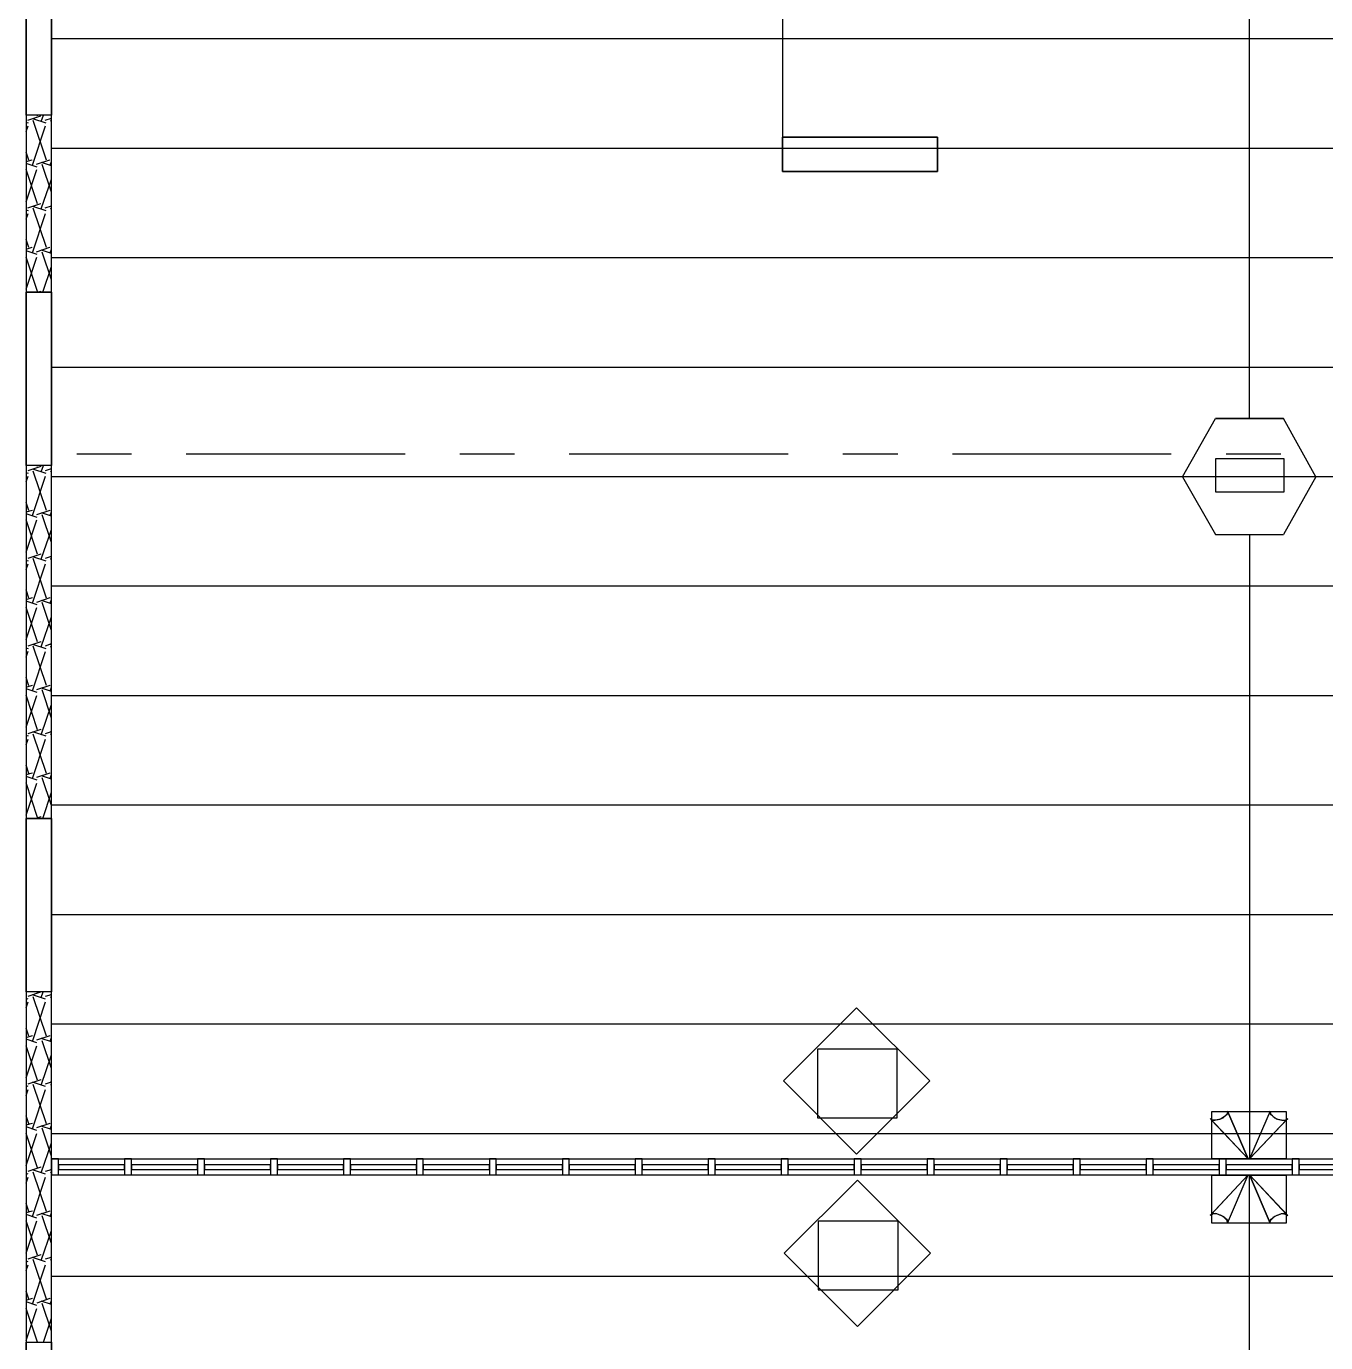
# Model space of a CAD drawing. Extents: x 0 to 3024, y 0 to 2160.
# Drawn here: x 305.1 to 518.8, y 1172.2 to 1388.6 of the extents above; entities that cross this region are included whole.
import ezdxf

# ---------------------------------------------------------------- set-up
doc = ezdxf.new("R2010")
doc.units = 0
doc.layers.add('CTR-1st_Phase-Structure_S213-THIRD_FLOOR_FRAMING_PLAN', color=7, linetype='CONTINUOUS')

msp = doc.modelspace()

# ---------------------------------------------------------------- linework, layer by layer
at = {"layer": 'CTR-1st_Phase-Structure_S213-THIRD_FLOOR_FRAMING_PLAN', "color": 7}
for points in [[(305.099992, 1863.300007), (305.099992, 423.300043), (309.239992, 423.300043), (309.239992, 1863.300007)], [(309.239992, 1344.90002), (309.239992, 1374.00002), (305.099992, 1374.00002), (305.099992, 1344.90002)], [(429.419989, 1370.40002), (429.419989, 1364.76002), (454.919989, 1364.76002), (454.919989, 1370.40002)], [(454.919989, 1364.76002), (454.919989, 1370.40002), (429.419989, 1370.40002), (429.419989, 1364.76002)], [(309.239992, 1258.380023), (309.239992, 1316.400021), (305.099992, 1316.400021), (305.099992, 1258.380023)], [(500.639987, 1317.480021), (500.639987, 1312.080021), (511.919987, 1312.080021), (511.919987, 1317.480021)], [(309.239992, 1172.280025), (309.239992, 1229.880023), (305.099992, 1229.880023), (305.099992, 1172.280025)], [(441.599989, 1227.240023), (453.659989, 1215.240024), (441.599989, 1203.180024), (429.599989, 1215.240024)], [(435.179989, 1220.460023), (435.179989, 1209.180024), (448.319989, 1209.180024), (448.319989, 1220.460023)], [(506.039987, 1202.400024), (502.619987, 1210.260024), (502.619987, 1210.140024), (502.619987, 1209.960024), (502.559987, 1209.840024), (502.439987, 1209.660024), (502.259987, 1209.480024), (502.079987, 1209.300024), (501.839987, 1209.120024), (501.599987, 1209.000024), (501.299987, 1208.880024), (501.059987, 1208.820024), (500.759987, 1208.760024), (500.519987, 1208.700024), (500.279987, 1208.700024), (500.099987, 1208.760024), (499.919988, 1208.820024)], [(499.979988, 1210.140024), (499.979988, 1202.460124), (512.339987, 1202.460124), (512.339987, 1210.140024)], [(506.219987, 1202.400024), (512.339987, 1208.820024), (512.159987, 1208.760024), (511.979987, 1208.700024), (511.739987, 1208.700024), (511.499987, 1208.760024), (511.199987, 1208.820024), (510.959987, 1208.880024), (510.659987, 1209.000024), (510.419987, 1209.120024), (510.179987, 1209.300024), (509.999987, 1209.480024), (509.819987, 1209.660024), (509.699987, 1209.840024), (509.639987, 1209.960024), (509.639987, 1210.140024), (509.639987, 1210.260024)], [(310.379992, 1202.400024), (309.239992, 1202.400024), (309.239992, 1199.760024), (310.379992, 1199.760024)], [(321.239992, 1201.440024), (310.379992, 1201.440024), (310.379992, 1200.660024), (321.239992, 1200.660024)], [(322.379992, 1202.400024), (321.239992, 1202.400024), (321.239992, 1199.760024), (322.379992, 1199.760024)], [(333.239992, 1201.440024), (322.379992, 1201.440024), (322.379992, 1200.660024), (333.239992, 1200.660024)], [(334.379992, 1202.400024), (333.239992, 1202.400024), (333.239992, 1199.760024), (334.379992, 1199.760024)], [(345.239991, 1201.440024), (334.379992, 1201.440024), (334.379992, 1200.660024), (345.239991, 1200.660024)], [(346.379991, 1202.400024), (345.239991, 1202.400024), (345.239991, 1199.760024), (346.379991, 1199.760024)], [(357.239991, 1201.440024), (346.379991, 1201.440024), (346.379991, 1200.660024), (357.239991, 1200.660024)], [(358.379991, 1202.400024), (357.239991, 1202.400024), (357.239991, 1199.760024), (358.379991, 1199.760024)], [(369.239991, 1201.440024), (358.379991, 1201.440024), (358.379991, 1200.660024), (369.239991, 1200.660024)], [(370.379991, 1202.400024), (369.239991, 1202.400024), (369.239991, 1199.760024), (370.379991, 1199.760024)], [(381.23999, 1201.440024), (370.379991, 1201.440024), (370.379991, 1200.660024), (381.23999, 1200.660024)], [(382.37999, 1202.400024), (381.23999, 1202.400024), (381.23999, 1199.760024), (382.37999, 1199.760024)], [(393.23999, 1201.440024), (382.37999, 1201.440024), (382.37999, 1200.660024), (393.23999, 1200.660024)], [(394.37999, 1202.400024), (393.23999, 1202.400024), (393.23999, 1199.760024), (394.37999, 1199.760024)], [(405.23999, 1201.440024), (394.37999, 1201.440024), (394.37999, 1200.660024), (405.23999, 1200.660024)], [(406.37999, 1202.400024), (405.23999, 1202.400024), (405.23999, 1199.760024), (406.37999, 1199.760024)], [(417.23999, 1201.440024), (406.37999, 1201.440024), (406.37999, 1200.660024), (417.23999, 1200.660024)], [(418.37999, 1202.400024), (417.23999, 1202.400024), (417.23999, 1199.760024), (418.37999, 1199.760024)], [(429.239989, 1201.440024), (418.37999, 1201.440024), (418.37999, 1200.660024), (429.239989, 1200.660024)], [(430.379989, 1202.400024), (429.239989, 1202.400024), (429.239989, 1199.760024), (430.379989, 1199.760024)], [(441.239989, 1201.440024), (430.379989, 1201.440024), (430.379989, 1200.660024), (441.239989, 1200.660024)], [(442.379989, 1202.400024), (441.239989, 1202.400024), (441.239989, 1199.760024), (442.379989, 1199.760024)], [(453.239989, 1201.440024), (442.379989, 1201.440024), (442.379989, 1200.660024), (453.239989, 1200.660024)], [(454.379989, 1202.400024), (453.239989, 1202.400024), (453.239989, 1199.760024), (454.379989, 1199.760024)], [(465.239988, 1201.440024), (454.379989, 1201.440024), (454.379989, 1200.660024), (465.239988, 1200.660024)], [(466.379988, 1202.400024), (465.239988, 1202.400024), (465.239988, 1199.760024), (466.379988, 1199.760024)], [(477.239988, 1201.440024), (466.379988, 1201.440024), (466.379988, 1200.660024), (477.239988, 1200.660024)], [(478.379988, 1202.400024), (477.239988, 1202.400024), (477.239988, 1199.760024), (478.379988, 1199.760024)], [(489.239988, 1201.440024), (478.379988, 1201.440024), (478.379988, 1200.660024), (489.239988, 1200.660024)], [(490.379988, 1202.400024), (489.239988, 1202.400024), (489.239988, 1199.760024), (490.379988, 1199.760024)], [(501.239987, 1201.440024), (490.379988, 1201.440024), (490.379988, 1200.660024), (501.239987, 1200.660024)], [(502.379987, 1202.400024), (501.239987, 1202.400024), (501.239987, 1199.760024), (502.379987, 1199.760024)], [(513.239987, 1201.440024), (502.379987, 1201.440024), (502.379987, 1200.660024), (513.239987, 1200.660024)], [(514.379987, 1202.400024), (513.239987, 1202.400024), (513.239987, 1199.760024), (514.379987, 1199.760024)], [(525.239987, 1201.440024), (514.379987, 1201.440024), (514.379987, 1200.660024), (525.239987, 1200.660024)], [(506.039987, 1199.760024), (499.919988, 1193.280024), (500.099987, 1193.340024), (500.279987, 1193.400024), (500.519987, 1193.400024), (500.759987, 1193.400024), (501.059987, 1193.340024), (501.299987, 1193.220024), (501.599987, 1193.100024), (501.839987, 1192.980024), (502.079987, 1192.800024), (502.259987, 1192.680024), (502.439987, 1192.500024), (502.559987, 1192.320024), (502.619987, 1192.140024), (502.619987, 1191.960024), (502.619987, 1191.840024)], [(499.979988, 1199.700024), (499.979988, 1191.900124), (512.339987, 1191.900124), (512.339987, 1199.700024)], [(506.219987, 1199.760024), (509.639987, 1191.840024), (509.639987, 1191.960024), (509.639987, 1192.140024), (509.699987, 1192.320024), (509.819987, 1192.500024), (509.999987, 1192.680024), (510.179987, 1192.800024), (510.419987, 1192.980024), (510.659987, 1193.100024), (510.959987, 1193.220024), (511.199987, 1193.340024), (511.499987, 1193.400024), (511.739987, 1193.400024), (511.979987, 1193.400024), (512.159987, 1193.340024), (512.339987, 1193.280024)], [(441.779989, 1198.920024), (453.779989, 1186.920024), (441.779989, 1174.860025), (429.719989, 1186.920024)], [(435.299989, 1192.140024), (435.299989, 1180.860024), (448.439989, 1180.860024), (448.439989, 1192.140024)]]:
    msp.add_lwpolyline(points, close=True, dxfattribs=at)
for points in [[(429.419989, 1446.900018), (429.419989, 1370.40002)], [(506.219987, 1324.140021), (506.219987, 1426.680018)], [(305.099992, 1374.00002), (305.099992, 1402.500019)], [(309.239992, 1402.500019), (309.239992, 1374.00002)], [(309.239992, 1374.00002), (305.099992, 1374.00002)], [(429.419989, 1364.76002), (429.419989, 1370.40002)], [(429.419989, 1370.40002), (454.919989, 1370.40002)], [(454.919989, 1370.40002), (454.919989, 1364.76002)], [(454.919989, 1364.76002), (429.419989, 1364.76002)], [(305.099992, 1316.400021), (305.099992, 1344.90002)], [(309.239992, 1344.90002), (305.099992, 1344.90002)], [(309.239992, 1344.90002), (309.239992, 1316.400021)], [(495.239988, 1314.540021), (500.639987, 1324.140021), (511.799987, 1324.140021)], [(517.139987, 1314.540021), (511.799987, 1324.140021), (500.639987, 1324.140021)], [(309.239992, 1316.400021), (305.099992, 1316.400021)], [(495.239988, 1314.540021), (500.639987, 1305.060021), (511.799987, 1305.060021)], [(517.139987, 1314.540021), (511.799987, 1305.060021)], [(506.219987, 1305.060021), (506.219987, 1202.400024)], [(305.099992, 1229.880023), (305.099992, 1258.380023)], [(309.239992, 1258.380023), (305.099992, 1258.380023)], [(309.239992, 1258.380023), (309.239992, 1229.880023)], [(309.239992, 1229.880023), (305.099992, 1229.880023)], [(502.619987, 1210.260024), (502.559987, 1209.840024), (502.139987, 1209.360024), (501.479987, 1208.940024)], [(502.619987, 1210.260024), (506.039987, 1202.400024)], [(509.639987, 1210.260024), (506.219987, 1202.400024)], [(509.639987, 1210.260024), (509.699987, 1209.840024), (510.119987, 1209.360024), (510.779987, 1208.940024)], [(506.039987, 1202.400024), (499.739988, 1209.060024)], [(500.039987, 1208.760024), (499.739988, 1209.060024)], [(501.419987, 1208.940024), (500.699987, 1208.760024), (500.099987, 1208.760024)], [(506.219987, 1202.400024), (512.519987, 1209.060024)], [(510.839987, 1208.940024), (511.559987, 1208.760024), (512.159987, 1208.760024)], [(512.219987, 1208.760024), (512.519987, 1209.060024)], [(309.239992, 1202.400024), (321.779992, 1202.400024)], [(321.779992, 1202.400024), (333.779992, 1202.400024)], [(333.779992, 1202.400024), (345.779991, 1202.400024)], [(345.779991, 1202.400024), (357.779991, 1202.400024)], [(357.779991, 1202.400024), (369.779991, 1202.400024)], [(369.779991, 1202.400024), (381.77999, 1202.400024)], [(381.77999, 1202.400024), (393.77999, 1202.400024)], [(393.77999, 1202.400024), (405.77999, 1202.400024)], [(405.77999, 1202.400024), (417.77999, 1202.400024)], [(417.77999, 1202.400024), (429.779989, 1202.400024)], [(429.779989, 1202.400024), (441.779989, 1202.400024)], [(441.779989, 1202.400024), (453.779989, 1202.400024)], [(453.779989, 1202.400024), (465.779988, 1202.400024)], [(465.779988, 1202.400024), (477.779988, 1202.400024)], [(477.779988, 1202.400024), (489.779988, 1202.400024)], [(489.779988, 1202.400024), (501.779987, 1202.400024)], [(501.779987, 1202.400024), (513.779987, 1202.400024)], [(513.779987, 1202.400024), (525.779987, 1202.400024)], [(309.239992, 1199.760024), (321.779992, 1199.760024)], [(321.779992, 1199.760024), (333.779992, 1199.760024)], [(333.779992, 1199.760024), (345.779991, 1199.760024)], [(345.779991, 1199.760024), (357.779991, 1199.760024)], [(357.779991, 1199.760024), (369.779991, 1199.760024)], [(369.779991, 1199.760024), (381.77999, 1199.760024)], [(381.77999, 1199.760024), (393.77999, 1199.760024)], [(393.77999, 1199.760024), (405.77999, 1199.760024)], [(405.77999, 1199.760024), (417.77999, 1199.760024)], [(417.77999, 1199.760024), (429.779989, 1199.760024)], [(429.779989, 1199.760024), (441.779989, 1199.760024)], [(441.779989, 1199.760024), (453.779989, 1199.760024)], [(453.779989, 1199.760024), (465.779988, 1199.760024)], [(465.779988, 1199.760024), (477.779988, 1199.760024)], [(477.779988, 1199.760024), (489.779988, 1199.760024)], [(489.779988, 1199.760024), (501.779987, 1199.760024)], [(506.039987, 1199.760024), (499.739988, 1193.100024)], [(501.779987, 1199.760024), (513.779987, 1199.760024)], [(502.619987, 1191.840024), (506.039987, 1199.760024)], [(506.219987, 1102.680026), (506.219987, 1199.760024)], [(506.219987, 1199.760024), (512.519987, 1193.100024)], [(509.639987, 1191.840024), (506.219987, 1199.760024)], [(513.779987, 1199.760024), (525.779987, 1199.760024)], [(500.039987, 1193.340024), (499.739988, 1193.100024)], [(501.419987, 1193.160024), (500.699987, 1193.400024), (500.099987, 1193.340024)], [(502.139987, 1192.800024), (501.479987, 1193.160024)], [(502.619987, 1191.840024), (502.559987, 1192.260024), (502.139987, 1192.740024)], [(509.639987, 1191.840024), (509.699987, 1192.260024), (510.119987, 1192.740024)], [(510.119987, 1192.800024), (510.779987, 1193.160024)], [(510.839987, 1193.160024), (511.559987, 1193.400024), (512.159987, 1193.340024)], [(512.219987, 1193.340024), (512.519987, 1193.100024)], [(305.099992, 1143.720025), (305.099992, 1172.280025)], [(305.099992, 1172.280025), (309.239992, 1172.280025)], [(309.239992, 1172.280025), (309.239992, 1143.720025)]]:
    msp.add_lwpolyline(points, dxfattribs=at)
at = {"layer": 'CTR-1st_Phase-Structure_S213-THIRD_FLOOR_FRAMING_PLAN', "color": 1}
for points in [[(563.279986, 1386.540019), (331.739992, 1386.540019), (309.239992, 1386.540019)], [(563.279986, 1368.54002), (331.739992, 1368.54002), (309.239992, 1368.54002)], [(563.279986, 1350.54002), (331.739992, 1350.54002), (309.239992, 1350.54002)], [(563.279986, 1332.540021), (331.739992, 1332.540021), (309.239992, 1332.540021)], [(322.379992, 1318.260021), (313.379992, 1318.260021)], [(367.379991, 1318.260021), (331.379992, 1318.260021)], [(385.37999, 1318.260021), (376.379991, 1318.260021)], [(430.379989, 1318.260021), (394.37999, 1318.260021)], [(448.379989, 1318.260021), (439.379989, 1318.260021)], [(493.379988, 1318.260021), (457.379989, 1318.260021)], [(511.379987, 1318.260021), (502.379987, 1318.260021)], [(563.279986, 1314.540021), (331.739992, 1314.540021), (309.239992, 1314.540021)], [(563.279986, 1296.540022), (331.739992, 1296.540022), (309.239992, 1296.540022)], [(563.279986, 1278.540022), (331.739992, 1278.540022), (309.239992, 1278.540022)], [(563.279986, 1260.540022), (331.739992, 1260.540022), (309.239992, 1260.540022)], [(563.279986, 1242.540023), (331.739992, 1242.540023), (309.239992, 1242.540023)], [(563.279986, 1224.540023), (331.739992, 1224.540023), (309.239992, 1224.540023)], [(563.279986, 1206.540024), (331.739992, 1206.540024), (309.239992, 1206.540024)], [(563.279986, 1183.080024), (331.739992, 1183.080024), (309.239992, 1183.080024)]]:
    msp.add_lwpolyline(points, dxfattribs=at)
at = {"layer": 'CTR-1st_Phase-Structure_S213-THIRD_FLOOR_FRAMING_PLAN', "color": 2}
for points in [[(305.459992, 1372.68002), (305.099992, 1372.80002)], [(305.099992, 1371.30002), (305.399992, 1372.26002)], [(305.339992, 1373.16002), (307.499992, 1373.88002), (307.499992, 1373.88002)], [(306.119992, 1365.78002), (308.279992, 1372.26002)], [(308.339992, 1372.68002), (306.179992, 1373.40002), (306.179992, 1373.40002)], [(308.399992, 1366.62002), (306.239992, 1373.10002)], [(306.959992, 1373.82002), (306.899992, 1374.00002)], [(307.559992, 1372.98002), (307.919992, 1374.00002)], [(308.219992, 1373.16002), (309.239992, 1373.52002)], [(309.239992, 1373.34002), (309.059992, 1373.40002), (309.059992, 1373.40002)], [(309.239992, 1372.86002), (309.119992, 1373.10002)], [(305.519992, 1366.62002), (305.099992, 1367.94002)], [(305.099992, 1366.38002), (306.059992, 1366.68002), (306.059992, 1366.68002)], [(306.899992, 1365.48002), (305.099992, 1366.08002)], [(306.779992, 1365.96002), (308.939992, 1366.68002), (308.939992, 1366.68002)], [(309.239992, 1365.66002), (307.619992, 1366.20002), (307.619992, 1366.20002)], [(309.239992, 1361.34002), (307.679992, 1365.90002)], [(308.999992, 1365.78002), (309.239992, 1366.38002)], [(306.959992, 1359.42002), (305.099992, 1365.06002)], [(305.099992, 1359.78002), (306.839992, 1365.06002)], [(307.559992, 1358.58002), (309.239992, 1363.50002)], [(305.339992, 1358.76002), (307.499992, 1359.48002), (307.499992, 1359.48002)], [(308.219992, 1358.76002), (309.239992, 1359.12002)], [(305.459992, 1358.28002), (305.099992, 1358.40002)], [(305.099992, 1356.90002), (305.399992, 1357.86002)], [(306.119992, 1351.38002), (308.279992, 1357.86002)], [(308.339992, 1358.28002), (306.179992, 1359.00002), (306.179992, 1359.00002)], [(308.399992, 1352.22002), (306.239992, 1358.70002)], [(309.239992, 1358.94002), (309.059992, 1359.00002), (309.059992, 1359.00002)], [(309.239992, 1358.46002), (309.119992, 1358.70002)], [(305.519992, 1352.22002), (305.099992, 1353.54002)], [(305.099992, 1351.98002), (306.059992, 1352.28002), (306.059992, 1352.28002)], [(306.899992, 1351.08002), (305.099992, 1351.68002)], [(306.959992, 1345.02002), (305.099992, 1350.66002)], [(305.099992, 1345.38002), (306.839992, 1350.66002)], [(306.779992, 1351.56002), (308.939992, 1352.28002), (308.939992, 1352.28002)], [(309.239992, 1351.26002), (307.619992, 1351.80002), (307.619992, 1351.80002)], [(309.239992, 1346.94002), (307.679992, 1351.50002)], [(308.999992, 1351.38002), (309.239992, 1351.98002)], [(307.799992, 1344.90002), (309.239992, 1349.10002)], [(307.019992, 1344.90002), (307.499992, 1345.08002), (307.499992, 1345.08002)], [(305.399992, 1315.560021), (307.559992, 1316.280021), (307.559992, 1316.280021)], [(306.959992, 1316.220021), (306.899992, 1316.400021)], [(307.559992, 1315.380021), (307.919992, 1316.400021)], [(308.279992, 1315.560021), (309.239992, 1315.920021)], [(305.459992, 1315.080021), (305.099992, 1315.200021)], [(305.099992, 1313.700021), (305.399992, 1314.660021)], [(306.119992, 1308.180021), (308.279992, 1314.660021)], [(308.339992, 1315.080021), (306.179992, 1315.800021), (306.179992, 1315.800021)], [(308.399992, 1309.020021), (306.239992, 1315.500021)], [(309.239992, 1315.740021), (309.059992, 1315.800021), (309.059992, 1315.800021)], [(309.239992, 1315.260021), (309.119992, 1315.500021)], [(305.519992, 1309.020021), (305.099992, 1310.340021)], [(305.099992, 1308.780021), (306.119992, 1309.080021), (306.119992, 1309.080021)], [(306.899992, 1307.880021), (305.099992, 1308.480021)], [(306.959992, 1301.820021), (305.099992, 1307.460021)], [(305.099992, 1302.180021), (306.839992, 1307.460021)], [(306.839992, 1308.360021), (308.999992, 1309.080021), (308.999992, 1309.080021)], [(309.239992, 1308.060021), (307.619992, 1308.600021), (307.619992, 1308.600021)], [(309.239992, 1303.740021), (307.679992, 1308.300021)], [(308.999992, 1308.180021), (309.239992, 1308.780021)], [(307.559992, 1300.980021), (309.239992, 1305.900021)], [(305.459992, 1300.680021), (305.099992, 1300.800021)], [(305.399992, 1301.160021), (307.559992, 1301.880021), (307.559992, 1301.880021)], [(308.339992, 1300.680021), (306.179992, 1301.400021), (306.179992, 1301.400021)], [(308.399992, 1294.620022), (306.239992, 1301.100021)], [(308.279992, 1301.160021), (309.239992, 1301.520021)], [(309.239992, 1301.340021), (309.059992, 1301.400021), (309.059992, 1301.400021)], [(309.239992, 1300.800021), (309.119992, 1301.100021)], [(305.099992, 1299.300022), (305.399992, 1300.260021)], [(306.119992, 1293.780022), (308.279992, 1300.260021)], [(305.519992, 1294.620022), (305.099992, 1295.940022)], [(305.099992, 1294.380022), (306.119992, 1294.680022), (306.119992, 1294.680022)], [(306.839992, 1293.960022), (308.999992, 1294.680022), (308.999992, 1294.680022)], [(309.239992, 1293.660022), (307.619992, 1294.200022), (307.619992, 1294.200022)], [(308.999992, 1293.780022), (309.239992, 1294.380022)], [(306.899992, 1293.480022), (305.099992, 1294.080022)], [(306.959992, 1287.420022), (305.099992, 1293.060022)], [(305.099992, 1287.780022), (306.839992, 1293.060022)], [(309.239992, 1289.280022), (307.679992, 1293.900022)], [(307.559992, 1286.580022), (309.239992, 1291.500022)], [(305.459992, 1286.280022), (305.099992, 1286.400022)], [(305.099992, 1284.900022), (305.399992, 1285.860022)], [(305.399992, 1286.760022), (307.559992, 1287.480022), (307.559992, 1287.480022)], [(306.119992, 1279.380022), (308.279992, 1285.800022)], [(308.339992, 1286.280022), (306.179992, 1287.000022), (306.179992, 1287.000022)], [(308.399992, 1280.220022), (306.239992, 1286.700022)], [(308.279992, 1286.760022), (309.239992, 1287.120022)], [(309.239992, 1286.940022), (309.059992, 1287.000022), (309.059992, 1287.000022)], [(309.239992, 1286.400022), (309.119992, 1286.700022)], [(305.519992, 1280.160022), (305.099992, 1281.540022)], [(305.099992, 1279.980022), (306.119992, 1280.280022), (306.119992, 1280.280022)], [(306.899992, 1279.080022), (305.099992, 1279.680022)], [(306.839992, 1279.560022), (308.999992, 1280.280022), (308.999992, 1280.280022)], [(309.239992, 1279.260022), (307.619992, 1279.800022), (307.619992, 1279.800022)], [(309.239992, 1274.880022), (307.679992, 1279.500022)], [(308.999992, 1279.320022), (309.239992, 1279.980022)], [(306.959992, 1272.960022), (305.099992, 1278.660022)], [(305.099992, 1273.380022), (306.839992, 1278.600022)], [(307.559992, 1272.120022), (309.239992, 1277.100022)], [(305.399992, 1272.360022), (307.559992, 1273.080022), (307.559992, 1273.080022)], [(308.339992, 1271.880022), (306.179992, 1272.600022), (306.179992, 1272.600022)], [(308.279992, 1272.360022), (309.239992, 1272.660022)], [(309.239992, 1272.540022), (309.059992, 1272.600022), (309.059992, 1272.600022)], [(305.459992, 1271.880022), (305.099992, 1272.000022)], [(305.099992, 1270.500022), (305.399992, 1271.400022)], [(306.119992, 1264.920022), (308.279992, 1271.400022)], [(308.399992, 1265.760022), (306.239992, 1272.240022)], [(309.239992, 1272.000022), (309.119992, 1272.300022)], [(305.519992, 1265.760022), (305.099992, 1267.140022)], [(305.099992, 1265.580022), (306.119992, 1265.880022), (306.119992, 1265.880022)], [(306.899992, 1264.680022), (305.099992, 1265.280022)], [(306.959992, 1258.560023), (305.099992, 1264.260022)], [(305.099992, 1258.920023), (306.839992, 1264.200022)], [(306.839992, 1265.160022), (308.999992, 1265.880022), (308.999992, 1265.880022)], [(309.239992, 1264.860022), (307.619992, 1265.400022), (307.619992, 1265.400022)], [(309.239992, 1260.480022), (307.679992, 1265.040022)], [(308.999992, 1264.920022), (309.239992, 1265.580022)], [(307.799992, 1258.380023), (309.239992, 1262.700022)], [(306.599992, 1258.380023), (307.559992, 1258.680023), (307.559992, 1258.680023)], [(305.399992, 1229.160023), (307.499992, 1229.880023)], [(308.279992, 1228.680023), (306.119992, 1229.400023), (306.119992, 1229.400023)], [(306.959992, 1229.760023), (306.959992, 1229.880023)], [(307.559992, 1228.920023), (307.859992, 1229.880023)], [(308.279992, 1229.160023), (309.239992, 1229.460023)], [(309.239992, 1229.340023), (308.999992, 1229.400023), (308.999992, 1229.400023)], [(305.399992, 1228.680023), (305.099992, 1228.800023)], [(305.099992, 1227.240023), (305.399992, 1228.200023)], [(306.119992, 1221.720023), (308.279992, 1228.200023)], [(308.399992, 1222.560023), (306.239992, 1229.040023)], [(309.239992, 1228.800023), (309.119992, 1229.040023)], [(305.519992, 1222.560023), (305.099992, 1223.880023)], [(305.099992, 1222.380023), (306.119992, 1222.680023), (306.119992, 1222.680023)], [(306.839992, 1221.480023), (305.099992, 1222.080023)], [(306.959992, 1215.360024), (305.099992, 1221.000023)], [(305.099992, 1215.720024), (306.839992, 1221.000023)], [(306.839992, 1221.960023), (308.999992, 1222.680023), (308.999992, 1222.680023)], [(309.239992, 1221.660023), (307.559992, 1222.200023), (307.559992, 1222.200023)], [(309.239992, 1217.280024), (307.679992, 1221.840023)], [(308.999992, 1221.720023), (309.239992, 1222.380023)], [(307.559992, 1214.520024), (309.239992, 1219.500024)], [(305.399992, 1214.280024), (305.099992, 1214.400024)], [(305.399992, 1214.760024), (307.559992, 1215.480024), (307.559992, 1215.480024)], [(308.279992, 1214.280024), (306.119992, 1215.000024), (306.119992, 1215.000024)], [(308.399992, 1208.160024), (306.239992, 1214.640024)], [(308.279992, 1214.760024), (309.239992, 1215.060024)], [(309.239992, 1214.940024), (308.999992, 1215.000024), (308.999992, 1215.000024)], [(309.239992, 1214.400024), (309.119992, 1214.640024)], [(305.099992, 1212.840024), (305.399992, 1213.800024)], [(306.119992, 1207.320024), (308.279992, 1213.800024)], [(305.519992, 1208.160024), (305.099992, 1209.480024)], [(305.099992, 1207.980024), (306.119992, 1208.280024), (306.119992, 1208.280024)], [(306.839992, 1207.080024), (305.099992, 1207.680024)], [(306.839992, 1207.560024), (308.999992, 1208.280024), (308.999992, 1208.280024)], [(309.239992, 1207.260024), (307.559992, 1207.800024), (307.559992, 1207.800024)], [(308.999992, 1207.320024), (309.239992, 1207.920024)], [(306.959992, 1200.960024), (305.099992, 1206.600024)], [(305.099992, 1201.320024), (306.839992, 1206.600024)], [(309.239992, 1202.880024), (307.679992, 1207.440024)], [(307.559992, 1200.120024), (309.239992, 1205.040024)], [(305.399992, 1199.880024), (305.099992, 1200.000024)], [(305.099992, 1198.440024), (305.399992, 1199.400024)], [(305.399992, 1200.360024), (307.559992, 1201.080024), (307.559992, 1201.080024)], [(308.279992, 1199.880024), (306.119992, 1200.600024), (306.119992, 1200.600024)], [(306.119992, 1192.920024), (308.279992, 1199.400024)], [(308.399992, 1193.760024), (306.239992, 1200.240024)], [(308.279992, 1200.360024), (309.239992, 1200.660024)], [(309.239992, 1200.540024), (308.999992, 1200.600024), (308.999992, 1200.600024)], [(309.239992, 1200.000024), (309.119992, 1200.240024)], [(305.519992, 1193.760024), (305.099992, 1195.080024)], [(305.099992, 1193.580024), (306.119992, 1193.880024), (306.119992, 1193.880024)], [(306.839992, 1192.680024), (305.099992, 1193.280024)], [(306.839992, 1193.160024), (308.999992, 1193.880024), (308.999992, 1193.880024)], [(309.239992, 1192.860024), (307.559992, 1193.400024), (307.559992, 1193.400024)], [(309.239992, 1188.480024), (307.679992, 1193.040024)], [(308.999992, 1192.920024), (309.239992, 1193.520024)], [(306.959992, 1186.560024), (305.099992, 1192.200024)], [(305.099992, 1186.920024), (306.839992, 1192.200024)], [(307.559992, 1185.720024), (309.239992, 1190.640024)], [(305.399992, 1185.960024), (307.559992, 1186.680024), (307.559992, 1186.680024)], [(308.279992, 1185.480024), (306.119992, 1186.200024), (306.119992, 1186.200024)], [(308.279992, 1185.960024), (309.239992, 1186.260024)], [(309.239992, 1186.140024), (308.999992, 1186.200024), (308.999992, 1186.200024)], [(305.399992, 1185.480024), (305.099992, 1185.600024)], [(305.099992, 1184.040024), (305.399992, 1185.000024)], [(306.119992, 1178.520025), (308.279992, 1185.000024)], [(308.399992, 1179.360025), (306.239992, 1185.840024)], [(309.239992, 1185.600024), (309.119992, 1185.840024)], [(305.519992, 1179.360025), (305.099992, 1180.680024)], [(305.099992, 1179.180025), (306.119992, 1179.480025), (306.119992, 1179.480025)], [(306.839992, 1178.280025), (305.099992, 1178.880025)], [(306.959992, 1172.280025), (305.099992, 1177.800025)], [(305.099992, 1172.520025), (306.839992, 1177.800025)], [(306.899992, 1178.760025), (308.999992, 1179.480025), (308.999992, 1179.480025)], [(309.239992, 1178.460025), (307.559992, 1179.000025), (307.559992, 1179.000025)], [(309.239992, 1174.080025), (307.679992, 1178.640025)], [(308.999992, 1178.520025), (309.239992, 1179.120025)], [(307.919992, 1172.280025), (309.239992, 1176.240025)], [(307.499992, 1172.280025), (307.619992, 1172.280025), (307.619992, 1172.280025)]]:
    msp.add_lwpolyline(points, dxfattribs=at)

doc.saveas('drawing.dxf')
